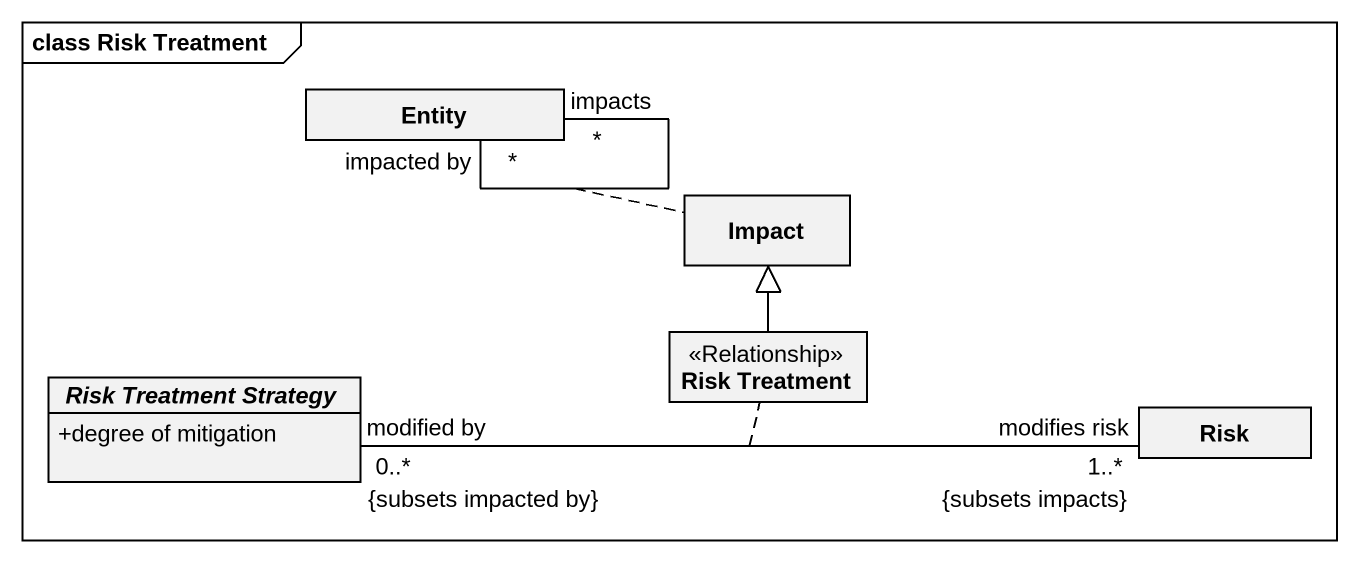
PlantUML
@startuml
mainframe class Risk Treatment
hide circle
hide empty members
skinparam classAttributeIconSize 0
class "Entity" as Entity_
class Impact
abstract class "Risk Treatment Strategy" as Risk_Treatment_Strategy {
  +degree of mitigation
}
class "Risk Treatment" as Risk_Treatment <<Relationship>>
class Risk
Entity_ "impacted by\n*" -- "impacts\n*" Entity_
(Entity_, Entity_) .. Impact
Risk_Treatment_Strategy "modified by\n0..*\n{subsets impacted by}" -right- "modifies risk\n1..*\n{subsets impacts}" Risk
(Risk_Treatment_Strategy, Risk) .. Risk_Treatment
Risk_Treatment -up-|> Impact
@enduml
